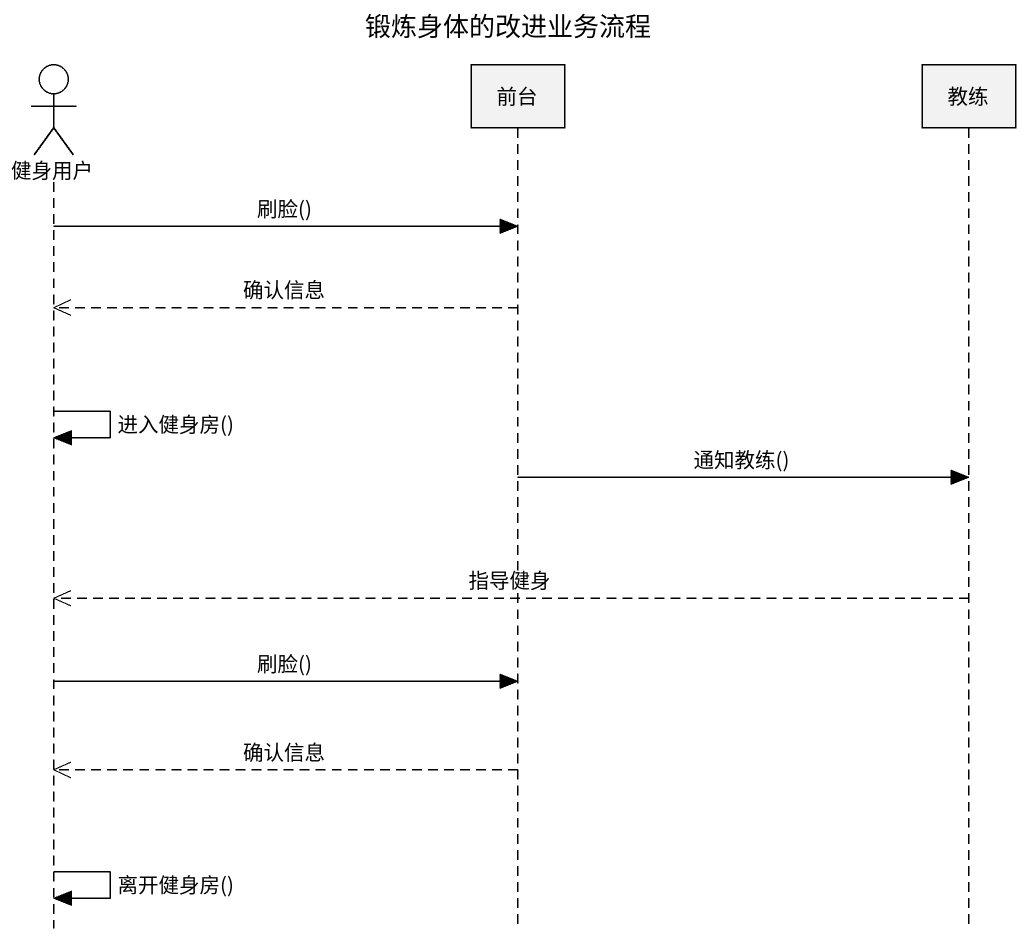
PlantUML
@startuml
title 锻炼身体的改进业务流程
hide footbox
actor 健身用户
participant 前台
participant 教练

健身用户 -> 前台 : 刷脸()
前台 -->> 健身用户 : 确认信息
健身用户 -> 健身用户 : 进入健身房()
前台 -> 教练 : 通知教练()
教练 -->> 健身用户 : 指导健身
健身用户 -> 前台 : 刷脸()
前台 -->> 健身用户 : 确认信息
健身用户 -> 健身用户 : 离开健身房()
@enduml
